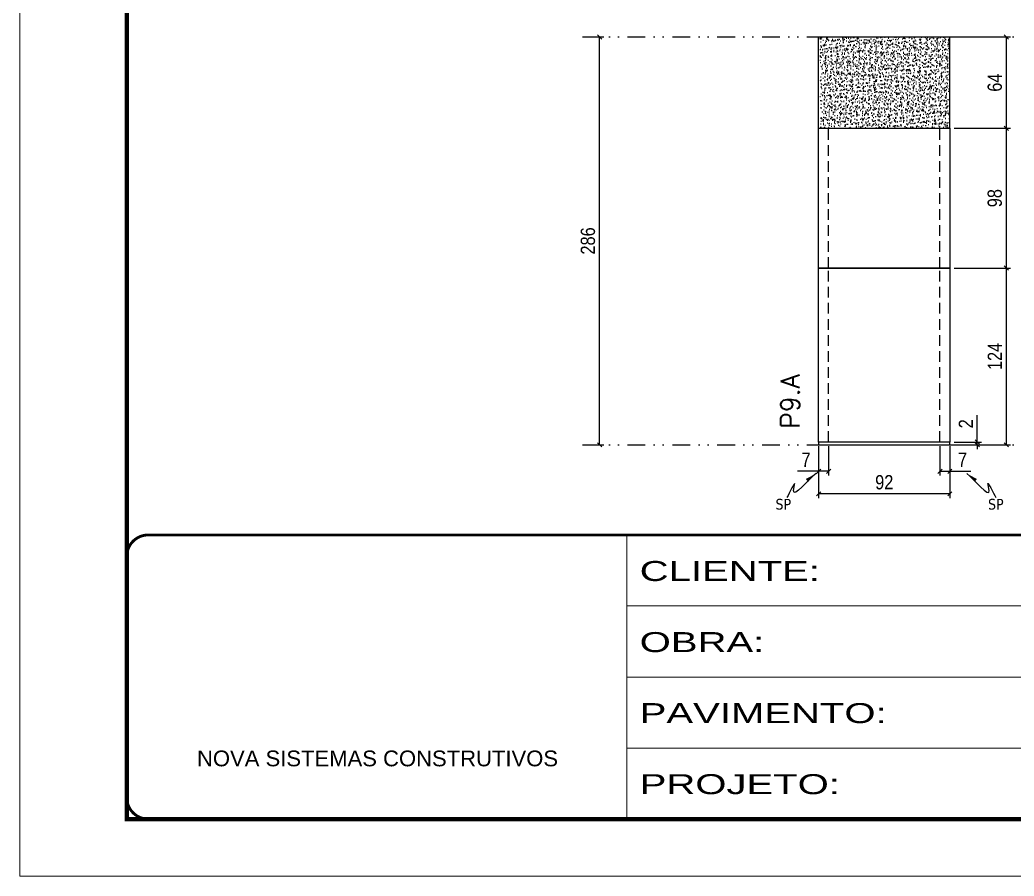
# Model space of a CAD drawing. Extents: x 808 to 7089, y -98 to 17032.
# Drawn here: x 2393 to 3090, y 2200 to 2800 of the extents above; entities that cross this region are included whole.
import ezdxf

# ---------------------------------------------------------------- set-up
doc = ezdxf.new("R2010")
doc.units = 0
for name, pattern in [('CONTINUO', [0]), ('DASHED', [0.75, 0.5, -0.25]), ('DIVIDE2', [0.625, 0.25, -0.125, 0, -0.125, 0, -0.125]), ('HIDDEN', [0.375, 0.25, -0.125])]:
    doc.linetypes.add(name, pattern=pattern)
for name, color, linetype in [('COTA', 241, 'Continuous'), ('Nível', 160, 'Continuous'), ('Painéis', 200, 'Continuous'), ('Sarrafo de Pressão', 42, 'HIDDEN'), ('texto', 7, 'Continuous')]:
    doc.layers.add(name, color=color, linetype=linetype)
for name, color, linetype, lineweight in [('Folhas', 255, 'Continuous', 9), ('SARRAFO DE PRESSAO', 251, 'DASHED', 9), ('Texto Seção', 7, 'Continuous', 15)]:
    doc.layers.add(name, color=color, linetype=linetype, lineweight=lineweight)
doc.styles.add('ARIAL', font='arial.ttf')
doc.styles.add('COTA TECNICA', font='techl___.ttf', dxfattribs={"height": 10})
doc.styles.add('COTA TECNICA-50', font='techl___.ttf', dxfattribs={"height": 10})
doc.styles.add('REGUA-120', font='ROMANS.shx', dxfattribs={"height": 15})
doc.styles.get("Standard").update_dxf_attribs({"font": 'arial.ttf'})
doc.styles.add('Tecnologia', font='')
doc.styles.get('Tecnologia').set_extended_font_data('Forgotten Futurist')
doc.dimstyles.new('COTA PAINEL-50', dxfattribs={"dimtxt": 10, "dimasz": 3, "dimexe": 3, "dimexo": 3, "dimgap": 3, "dimtad": 1, "dimdec": 1, "dimzin": 12, "dimdsep": 46, "dimtxsty": 'COTA TECNICA-50', "dimblk1": 'OBLIQUE', "dimblk2": 'OBLIQUE', "dimsah": 1, "dimcen": 0.9, "dimclrd": 4, "dimclre": 4, "dimclrt": 240, "dimadec": 1, "dimazin": 3, "dimtfac": 1, "dimtdec": 1, "dimtmove": 0, "dimatfit": 3, "dimfxl": 1, "dimtolj": 1, "dimtzin": 12, "dimarcsym": 0})
doc.dimstyles.new('PAINEL', dxfattribs={"dimtxt": 10, "dimasz": 3, "dimexe": 3, "dimexo": 3, "dimgap": 3, "dimtad": 1, "dimdec": 1, "dimzin": 12, "dimdsep": 46, "dimtxsty": 'COTA TECNICA', "dimblk1": 'OBLIQUE', "dimblk2": 'OBLIQUE', "dimsah": 1, "dimcen": 0.9, "dimclrd": 4, "dimclre": 4, "dimclrt": 240, "dimadec": 1, "dimazin": 3, "dimtfac": 1, "dimtdec": 1, "dimtmove": 0, "dimatfit": 3, "dimfxl": 1, "dimtolj": 1, "dimtzin": 12, "dimarcsym": 0})
doc.dimstyles.get("Standard").update_dxf_attribs({"dimtxt": 0.18, "dimasz": 0.18, "dimexe": 0.18, "dimexo": 0.0625, "dimgap": 0.09, "dimtad": 0, "dimtih": 1, "dimtoh": 1, "dimdec": 4, "dimzin": 0, "dimdsep": 46, "dimtxsty": 'Standard', "dimcen": 0.09, "dimadec": 0, "dimazin": 0, "dimtfac": 1, "dimtdec": 4, "dimtofl": 0, "dimtmove": 0, "dimatfit": 3, "dimfxl": 1, "dimtolj": 1, "dimtzin": 0, "dimarcsym": 0})

# ---------------------------------------------------------------- blocks, each defined once
blk = doc.blocks.new('9999999999')
at = {"color": 30, "linetype": 'CONTINUO'}
for p, q in [((98564.56, 34230.21), (98564.56, 34429.45)), ((98564.56, 34379.64), (99583.98, 34379.64)), ((98564.56, 34329.83), (99487.98, 34329.83)), ((98564.56, 34280.02), (99487.98, 34280.02))]:
    blk.add_line(p, q, dxfattribs=at)
at = {"color": 30, "linetype": 'CONTINUO', "const_width": 2}
blk.add_lwpolyline([(99583.98, 34230.21), (99583.98, 34414.45, 0.414214), (99568.98, 34429.45), (98228.98, 34429.45, 0.414214), (98213.98, 34414.45), (98213.98, 34245.21, 0.414214), (98228.98, 34230.21), (99583.98, 34230.21)], format="xyb", dxfattribs=at)
at = {"layer": 'Folhas'}
blk.add_lwpolyline([(98138.98, 34190.21), (99623.98, 34190.21), (99623.98, 35240.21), (98138.98, 35240.21)], close=True, dxfattribs=at)
at = {"layer": 'Folhas', "color": 30, "const_width": 3}
blk.add_lwpolyline([(98213.98, 34230.21), (99583.98, 34230.21), (99583.98, 35200.21), (98213.98, 35200.21)], close=True, dxfattribs=at)
at = {"color": 7, "linetype": 'Continuous', "ltscale": 5, "style": 'ARIAL'}
blk.add_text('NOVA SISTEMAS CONSTRUTIVOS', height=11.0592, dxfattribs=at).set_placement((98263.19, 34267.21))
at = {"layer": 'Folhas', "color": 7, "style": 'Tecnologia', "width": 1.5}
for s, p in [('CLIENTE:', (98573.65, 34397.17)), ('OBRA:', (98573.65, 34347.31)), ('PAVIMENTO:', (98573.65, 34297.5)), ('PROJETO:', (98573.65, 34247.69))]:
    blk.add_text(s, height=14, dxfattribs=at).set_placement(p)
blk = doc.blocks.new('_Oblique')
at = {"color": 0, "linetype": 'ByBlock', "lineweight": -2}
blk.add_line((-0.5, -0.5), (0.5, 0.5), dxfattribs=at)
blk = doc.blocks.new('*D1641')
at = {"layer": 'COTA', "color": 4, "lineweight": -2, "transparency": 16777216}
for p, q in [((2790.84, 2787.99), (2802.69, 2787.99)), ((2799.69, 2501.99), (2799.69, 2787.99)), ((2790.84, 2501.99), (2802.69, 2501.99))]:
    blk.add_line(p, q, dxfattribs=at)
at = {"layer": 'Defpoints', "color": 0, "transparency": 16777216}
for p in [(2787.84, 2787.99), (2799.69, 2787.99), (2787.84, 2501.99)]:
    blk.add_point(p, dxfattribs=at)
at = {"layer": 'COTA', "color": 4, "lineweight": -2, "transparency": 16777216, "xscale": 3, "yscale": 3, "zscale": 3}
for p, rotation in [((2799.69, 2787.99), 90), ((2799.69, 2501.99), 270)]:
    blk.add_blockref('_Oblique', p, dxfattribs=dict(at, rotation=rotation))
at = {"layer": 'COTA', "color": 240, "transparency": 16777216, "insert": (2791.56, 2644.99), "char_height": 10, "attachment_point": 5, "rotation": 90, "style": 'COTA TECNICA-50'}
blk.add_mtext('\\A1;286', dxfattribs=at)
blk = doc.blocks.new('*D340')
at = {"layer": 'COTA', "color": 4, "lineweight": -2, "transparency": 16777216}
for p, q in [((2953.35, 2500.99), (2953.35, 2464.63)), ((3045.35, 2500.99), (3045.35, 2464.63)), ((3045.35, 2467.63), (2953.35, 2467.63))]:
    blk.add_line(p, q, dxfattribs=at)
at = {"layer": 'Defpoints', "color": 0, "transparency": 16777216}
for p in [(2953.35, 2503.99), (3045.35, 2503.99), (2953.35, 2467.63)]:
    blk.add_point(p, dxfattribs=at)
at = {"layer": 'COTA', "color": 4, "lineweight": -2, "transparency": 16777216, "xscale": 3, "yscale": 3, "zscale": 3, "rotation": 180}
blk.add_blockref('_Oblique', (2953.35, 2467.63), dxfattribs=at)
at = {"layer": 'COTA', "color": 4, "lineweight": -2, "transparency": 16777216, "xscale": 3, "yscale": 3, "zscale": 3}
blk.add_blockref('_Oblique', (3045.35, 2467.63), dxfattribs=at)
at = {"layer": 'COTA', "color": 240, "transparency": 16777216, "insert": (2999.35, 2475.72), "char_height": 10, "attachment_point": 5, "style": 'COTA TECNICA'}
blk.add_mtext('\\A1;92', dxfattribs=at)
blk = doc.blocks.new('*D341')
at = {"layer": 'COTA', "color": 4, "lineweight": -2, "transparency": 16777216}
for p, q in [((3038.35, 2500.99), (3038.35, 2480.48)), ((3045.35, 2498.99), (3045.35, 2480.48)), ((3038.35, 2483.48), (3045.35, 2483.48)), ((3045.35, 2483.48), (3060.08, 2483.48))]:
    blk.add_line(p, q, dxfattribs=at)
at = {"layer": 'Defpoints', "color": 0, "transparency": 16777216}
for p in [(3038.35, 2503.99), (3045.35, 2501.99), (3045.35, 2483.48)]:
    blk.add_point(p, dxfattribs=at)
at = {"layer": 'COTA', "color": 4, "lineweight": -2, "transparency": 16777216, "xscale": 3, "yscale": 3, "zscale": 3, "rotation": 180}
blk.add_blockref('_Oblique', (3038.35, 2483.48), dxfattribs=at)
at = {"layer": 'COTA', "color": 4, "lineweight": -2, "transparency": 16777216, "xscale": 3, "yscale": 3, "zscale": 3}
blk.add_blockref('_Oblique', (3045.35, 2483.48), dxfattribs=at)
at = {"layer": 'COTA', "color": 240, "transparency": 16777216, "insert": (3054.21, 2491.55), "char_height": 10, "attachment_point": 5, "style": 'COTA TECNICA-50'}
blk.add_mtext('\\A1;7', dxfattribs=at)
blk = doc.blocks.new('*D342')
at = {"layer": 'COTA', "color": 4, "lineweight": -2, "transparency": 16777216}
for p, q in [((2953.35, 2498.99), (2953.35, 2480.48)), ((2960.35, 2500.99), (2960.35, 2480.48)), ((2953.35, 2483.48), (2938.61, 2483.48)), ((2960.35, 2483.48), (2953.35, 2483.48))]:
    blk.add_line(p, q, dxfattribs=at)
at = {"layer": 'Defpoints', "color": 0, "transparency": 16777216}
for p in [(2960.35, 2503.99), (2953.35, 2501.99), (2953.35, 2483.48)]:
    blk.add_point(p, dxfattribs=at)
at = {"layer": 'COTA', "color": 4, "lineweight": -2, "transparency": 16777216, "xscale": 3, "yscale": 3, "zscale": 3, "rotation": 180}
blk.add_blockref('_Oblique', (2953.35, 2483.48), dxfattribs=at)
at = {"layer": 'COTA', "color": 4, "lineweight": -2, "transparency": 16777216, "xscale": 3, "yscale": 3, "zscale": 3}
blk.add_blockref('_Oblique', (2960.35, 2483.48), dxfattribs=at)
at = {"layer": 'COTA', "color": 240, "transparency": 16777216, "insert": (2944.48, 2491.55), "char_height": 10, "attachment_point": 5, "style": 'COTA TECNICA-50'}
blk.add_mtext('\\A1;7', dxfattribs=at)
blk = doc.blocks.new('*D343')
at = {"layer": 'COTA', "color": 4, "linetype": 'ByBlock', "lineweight": -2, "transparency": 16777216}
for p, q in [((3048.35, 2625.99), (3087.99, 2625.99)), ((3084.99, 2501.99), (3084.99, 2625.99)), ((3048.35, 2501.99), (3087.99, 2501.99))]:
    blk.add_line(p, q, dxfattribs=at)
at = {"layer": 'Defpoints', "color": 0, "linetype": 'ByBlock', "transparency": 16777216}
for p in [(3045.35, 2625.99), (3084.99, 2625.99), (3045.35, 2501.99)]:
    blk.add_point(p, dxfattribs=at)
at = {"layer": 'COTA', "color": 4, "linetype": 'ByBlock', "lineweight": -2, "transparency": 16777216, "xscale": 3, "yscale": 3, "zscale": 3}
for p, rotation in [((3084.99, 2625.99), 90), ((3084.99, 2501.99), 270)]:
    blk.add_blockref('_Oblique', p, dxfattribs=dict(at, rotation=rotation))
at = {"layer": 'COTA', "color": 240, "linetype": 'ByBlock', "transparency": 16777216, "insert": (3076.91, 2563.99), "char_height": 10, "attachment_point": 5, "rotation": 90, "style": 'COTA TECNICA'}
blk.add_mtext('\\A1;124', dxfattribs=at)
blk = doc.blocks.new('*D344')
at = {"layer": 'COTA', "color": 4, "lineweight": -2, "transparency": 16777216}
for p, q in [((3064.6, 2503.99), (3064.6, 2522.79)), ((3048.35, 2503.99), (3067.6, 2503.99)), ((3064.6, 2501.99), (3064.6, 2503.99)), ((3048.35, 2501.99), (3067.6, 2501.99)), ((3064.6, 2501.99), (3064.6, 2498.99))]:
    blk.add_line(p, q, dxfattribs=at)
at = {"layer": 'Defpoints', "color": 0, "transparency": 16777216}
for p in [(3045.35, 2503.99), (3045.35, 2501.99), (3064.6, 2501.99)]:
    blk.add_point(p, dxfattribs=at)
at = {"layer": 'COTA', "color": 4, "lineweight": -2, "transparency": 16777216, "xscale": 3, "yscale": 3, "zscale": 3}
for p, rotation in [((3064.6, 2503.99), 270), ((3064.6, 2501.99), 90)]:
    blk.add_blockref('_Oblique', p, dxfattribs=dict(at, rotation=rotation))
at = {"layer": 'COTA', "color": 240, "transparency": 16777216, "insert": (3056.6, 2516.74), "char_height": 10, "attachment_point": 5, "rotation": 90, "style": 'COTA TECNICA-50'}
blk.add_mtext('\\A1;2', dxfattribs=at)
blk = doc.blocks.new('*D345')
at = {"layer": 'COTA', "color": 4, "linetype": 'ByBlock', "lineweight": -2, "transparency": 16777216}
for p, q in [((3048.35, 2625.99), (3087.99, 2625.99)), ((3084.99, 2501.99), (3084.99, 2625.99)), ((3048.35, 2501.99), (3087.99, 2501.99))]:
    blk.add_line(p, q, dxfattribs=at)
at = {"layer": 'Defpoints', "color": 0, "linetype": 'ByBlock', "transparency": 16777216}
for p in [(3045.35, 2625.99), (3084.99, 2625.99), (3045.35, 2501.99)]:
    blk.add_point(p, dxfattribs=at)
at = {"layer": 'COTA', "color": 4, "linetype": 'ByBlock', "lineweight": -2, "transparency": 16777216, "xscale": 3, "yscale": 3, "zscale": 3}
for p, rotation in [((3084.99, 2625.99), 90), ((3084.99, 2501.99), 270)]:
    blk.add_blockref('_Oblique', p, dxfattribs=dict(at, rotation=rotation))
at = {"layer": 'COTA', "color": 240, "linetype": 'ByBlock', "transparency": 16777216, "insert": (3076.91, 2563.99), "char_height": 10, "attachment_point": 5, "rotation": 90, "style": 'COTA TECNICA'}
blk.add_mtext('\\A1;124', dxfattribs=at)
blk = doc.blocks.new('*D346')
at = {"layer": 'COTA', "color": 4, "lineweight": -2, "transparency": 16777216}
for p, q in [((3048.35, 2723.99), (3087.99, 2723.99)), ((3084.99, 2625.99), (3084.99, 2723.99)), ((3048.35, 2625.99), (3087.99, 2625.99))]:
    blk.add_line(p, q, dxfattribs=at)
at = {"layer": 'Defpoints', "color": 0, "transparency": 16777216}
for p in [(3045.35, 2723.99), (3084.99, 2723.99), (3045.35, 2625.99)]:
    blk.add_point(p, dxfattribs=at)
at = {"layer": 'COTA', "color": 4, "lineweight": -2, "transparency": 16777216, "xscale": 3, "yscale": 3, "zscale": 3}
for p, rotation in [((3084.99, 2723.99), 90), ((3084.99, 2625.99), 270)]:
    blk.add_blockref('_Oblique', p, dxfattribs=dict(at, rotation=rotation))
at = {"layer": 'COTA', "color": 240, "transparency": 16777216, "insert": (3076.89, 2674.99), "char_height": 10, "attachment_point": 5, "rotation": 90, "style": 'COTA TECNICA-50'}
blk.add_mtext('\\A1;98', dxfattribs=at)
blk = doc.blocks.new('*D347')
at = {"layer": 'COTA', "color": 4, "lineweight": -2, "transparency": 16777216}
for p, q in [((3014.35, 2787.99), (3087.99, 2787.99)), ((3084.99, 2723.99), (3084.99, 2787.99)), ((3048.35, 2723.99), (3087.99, 2723.99))]:
    blk.add_line(p, q, dxfattribs=at)
at = {"layer": 'Defpoints', "color": 0, "transparency": 16777216}
for p in [(3011.35, 2787.99), (3084.99, 2787.99), (3045.35, 2723.99)]:
    blk.add_point(p, dxfattribs=at)
at = {"layer": 'COTA', "color": 4, "lineweight": -2, "transparency": 16777216, "xscale": 3, "yscale": 3, "zscale": 3}
for p, rotation in [((3084.99, 2787.99), 90), ((3084.99, 2723.99), 270)]:
    blk.add_blockref('_Oblique', p, dxfattribs=dict(at, rotation=rotation))
at = {"layer": 'COTA', "color": 240, "transparency": 16777216, "insert": (3076.89, 2755.99), "char_height": 10, "attachment_point": 5, "rotation": 90, "style": 'COTA TECNICA-50'}
blk.add_mtext('\\A1;64', dxfattribs=at)

msp = doc.modelspace()

# ---------------------------------------------------------------- hatches: boundary and pattern name
at = {"layer": 'COTA', "linetype": 'ByBlock'}
h = msp.add_hatch(dxfattribs=at)
h.set_pattern_fill('AR-CONC', color=256, scale=0.03)
h.set_pattern_definition([(50, (-5493.7415, -1324.0027), (5.46554, -0.4781726), [0.5715, -6.2865]), (355, (-5493.7415, -1324.0027), (-1.0573026, 5.7317054), [0.4572, -5.0292175]), (100.451445, (-5493.286, -1324.0425), (4.4082374, 5.2535326), [0.4857003, -5.3427073]), (46.1842, (-5493.7415, -1322.4787), (8.132371, -1.26127), [0.85725, -9.42975]), (96.63556, (-5493.064, -1322.584), (7.122124, 7.422784), [0.728551, -8.014068]), (351.18415, (-5493.7415, -1322.479), (7.122124, 7.422784), [0.685799, -7.543792]), (21, (-5492.9795, -1322.8597), (4.5484317, -3.067956), [0.5715, -6.2865]), (326, (-5492.9795, -1322.8597), (1.854061, 5.525639), [0.4572, -5.0292]), (71.451445, (-5492.6005, -1323.1153), (6.4024926, 2.457683), [0.4857003, -5.342698]), (37.5, (-5493.7415, -1324.0027), (0.0926581, 2.53665117), [0, -4.96824, 0, -5.1054, 0, -5.04825]), (7.5, (-5493.7415, -1324.0027), (2.0045899, 3.00541724), [0, -2.91084, 0, -4.85394, 0, -1.92405]), (327.5, (-5495.4408, -1324.0027), (4.06771786, -0.1718623), [0, -1.905, 0, -5.9436, 0, -7.8867]), (317.5, (-5496.2028, -1324.0027), (4.4438754, 0.7627947), [0, -2.4765, 0, -3.94716, 0, -5.6007])])
h.paths.add_polyline_path([(2954.35, 2787.99), (2954.35, 2723.99), (3045.35, 2723.99), (3045.35, 2787.99)])

# ---------------------------------------------------------------- linework, layer by layer
for p, q in [((2953.35, 2787.99), (2953.35, 2787.99)), ((2953.35, 2723.99), (2953.35, 2787.99)), ((2953.35, 2787.99), (3045.35, 2787.99)), ((3045.35, 2723.99), (3045.35, 2787.99))]:
    msp.add_line(p, q, dxfattribs=at)
at = {"layer": 'Nível', "color": 4, "linetype": 'DIVIDE2', "ltscale": 50}
for p, q in [((2787.84, 2787.99), (3838.17, 2787.99)), ((2787.84, 2501.99), (3838.17, 2501.99))]:
    msp.add_line(p, q, dxfattribs=at)
at = {"layer": 'Painéis'}
for points in [[(2953.35, 2723.99), (3045.35, 2723.99), (3045.35, 2625.99), (2953.35, 2625.99)], [(2953.35, 2625.99), (3045.35, 2625.99), (3045.35, 2503.99), (2953.35, 2503.99)], [(2953.35, 2501.99), (3045.35, 2501.99), (3045.35, 2503.99), (2953.35, 2503.99)]]:
    msp.add_lwpolyline(points, close=True, dxfattribs=at)
at = {"layer": 'Sarrafo de Pressão', "ltscale": 30}
for p, q in [((2960.35, 2625.99), (2960.35, 2723.99)), ((3038.35, 2625.99), (3038.35, 2723.99)), ((2960.35, 2503.99), (2960.35, 2625.99)), ((3038.35, 2503.99), (3038.35, 2625.99))]:
    msp.add_line(p, q, dxfattribs=at)

# ---------------------------------------------------------------- block references
at = {"layer": 'SARRAFO DE PRESSAO', "color": 6, "linetype": 'ByBlock'}
msp.add_blockref('9999999999', (-95745.81, -31990.63), dxfattribs=at)

# ---------------------------------------------------------------- texts
at = {"layer": 'texto', "color": 0, "char_height": 7.5, "attachment_point": 5}
for insert in [(2928.57, 2460.31), (3077.59, 2460.31)]:
    msp.add_mtext('{\\fTahoma|b0|i0|c0|p34;\\C4;SP}', dxfattribs=dict(at, insert=insert))
at = {"layer": 'Texto Seção', "insert": (2939.88, 2513.24), "char_height": 13, "width": 285.3299, "attachment_point": 7, "rotation": 90, "style": 'REGUA-120'}
msp.add_mtext('P9.A', dxfattribs=at)

# ---------------------------------------------------------------- dimensions: what is measured, and where the dimension line sits
at = {"layer": 'COTA'}
for base, p1, p2, angle, picture, middle in [((2799.69, 2787.99), (2787.84, 2501.99), (2787.84, 2787.99), 90, '*D1641', (2791.56, 2644.99)), ((3084.99, 2787.99), (3045.35, 2723.99), (3011.35, 2787.99), 90, '*D347', (3076.89, 2755.99)), ((3084.99, 2723.99), (3045.35, 2625.99), (3045.35, 2723.99), 90, '*D346', (3076.89, 2674.99)), ((2953.35, 2483.48), (2960.35, 2503.99), (2953.35, 2501.99), 180, '*D342', (2944.48, 2491.55))]:
    dim = msp.add_linear_dim(base=base, p1=p1, p2=p2, angle=angle, dimstyle='COTA PAINEL-50', dxfattribs=at)
    dim.commit()
    dim.dimension.update_dxf_attribs({"geometry": picture, "text_midpoint": middle})
at = {"layer": 'COTA', "linetype": 'ByBlock'}
for picture in ['*D343', '*D345']:
    dim = msp.add_aligned_dim(p1=(3045.35, 2501.99), p2=(3045.35, 2625.99), distance=-39.64, dimstyle='PAINEL', dxfattribs=at)
    dim.commit()
    dim.dimension.update_dxf_attribs({"geometry": picture, "text_midpoint": (3076.91, 2563.99)})
at = {"layer": 'COTA'}
dim = msp.add_linear_dim(base=(3064.6, 2501.99), p1=(3045.35, 2503.99), p2=(3045.35, 2501.99), angle=90, dimstyle='COTA PAINEL-50', dxfattribs=at)
dim.commit()
dim.dimension.update_dxf_attribs({"geometry": '*D344', "text_midpoint": (3064.6, 2516.74), "dimtype": 160})
dim = msp.add_linear_dim(base=(2953.35, 2467.63), p1=(3045.35, 2503.99), p2=(2953.35, 2503.99), angle=180, dimstyle='PAINEL', override={"dimarcsym": 2}, dxfattribs=at)
dim.commit()
dim.dimension.update_dxf_attribs({"geometry": '*D340', "text_midpoint": (2999.35, 2475.72)})
dim = msp.add_linear_dim(base=(3045.35, 2483.48), p1=(3038.35, 2503.99), p2=(3045.35, 2501.99), dimstyle='COTA PAINEL-50', dxfattribs=at)
dim.commit()
dim.dimension.update_dxf_attribs({"geometry": '*D341', "text_midpoint": (3054.21, 2491.55)})

# ---------------------------------------------------------------- leaders
at = {"layer": 'COTA', "path_type": 1}
for points in [[(2951.52, 2481.81), (2935.73, 2469.97), (2936.66, 2474.78), (2931.1, 2465)], [(3057.17, 2481.81), (3072.96, 2469.97), (3072.04, 2474.78), (3077.59, 2465)]]:
    msp.add_leader(points, dimstyle='Standard', override={"dimasz": 8}, dxfattribs=at)

doc.saveas('drawing.dxf')
